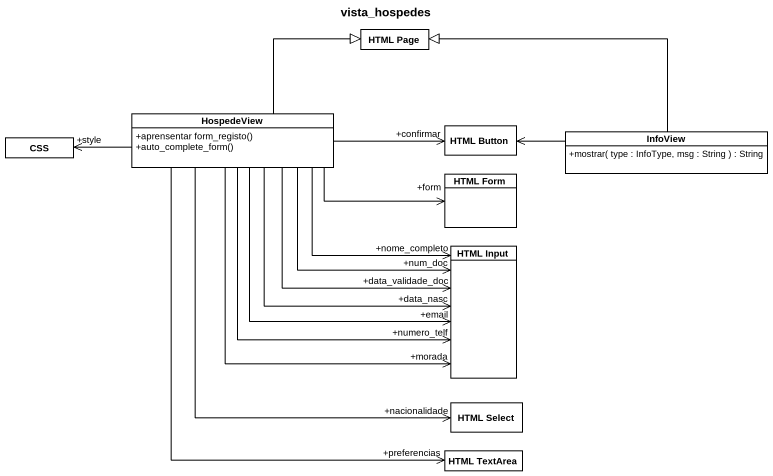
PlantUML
@startuml
title vista_hospedes
hide circle
hide empty members
skinparam classAttributeIconSize 0
class "HTML Page" as HTML_Page
class HospedeView {
  +aprensentar form_registo()
  +auto_complete_form()
}
class CSS
class "HTML Button" as HTML_Button
class InfoView {
  +mostrar( type : InfoType, msg : String ) : String
}
class "HTML Form" as HTML_Form
class "HTML Input" as HTML_Input
class "HTML Select" as HTML_Select
class "HTML TextArea" as HTML_TextArea
HospedeView -up-|> HTML_Page
HospedeView -left-> "+style" CSS
HospedeView -right-> "+confirmar" HTML_Button
HospedeView -right-> "+form" HTML_Form
HospedeView --> "+data_nasc" HTML_Input
HospedeView --> "+data_validade_doc" HTML_Input
HospedeView --> "+num_doc" HTML_Input
HospedeView --> "+nome_completo" HTML_Input
HospedeView --> "+email" HTML_Input
HospedeView --> "+numero_telf" HTML_Input
HospedeView --> "+morada" HTML_Input
HospedeView --> "+nacionalidade" HTML_Select
HospedeView --> "+preferencias" HTML_TextArea
InfoView -left-|> HTML_Page
InfoView -left-> HTML_Button
@enduml
